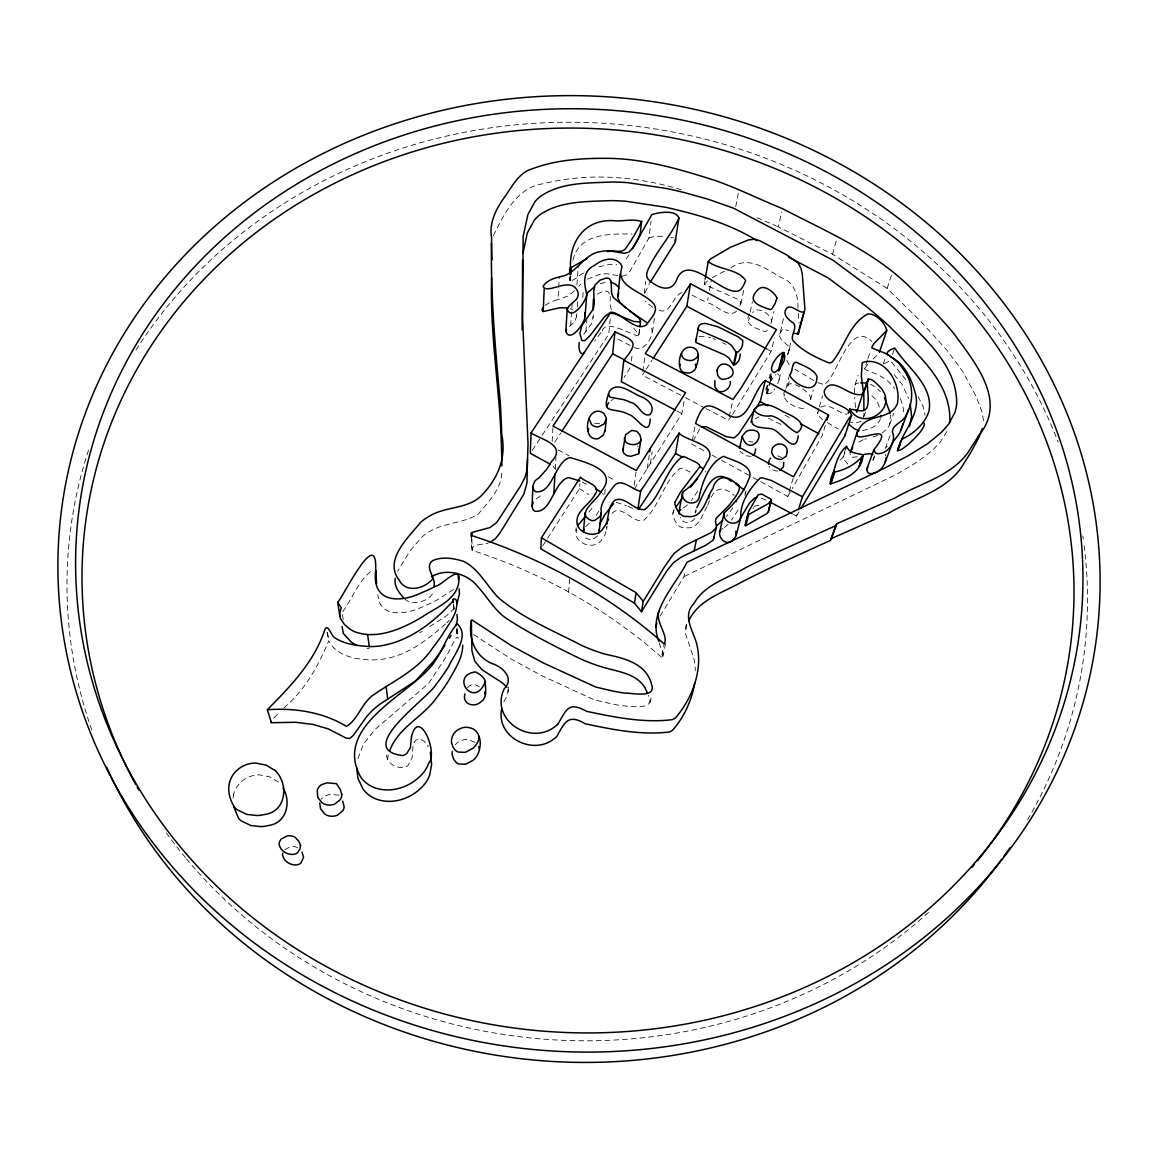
<?xml version="1.0" encoding="UTF-8"?>
<svg xmlns="http://www.w3.org/2000/svg" width="1158" height="1158" viewBox="0 0 1158 1158"><rect width="100%" height="100%" fill="white"/><g stroke="black" fill="none" stroke-linecap="round" stroke-linejoin="round"><path stroke-width="0.75" stroke-dasharray="5 3.75" d="M503.875 701.748L507.595 694.771L508.044 689.589M854.3 393.054L854.72 385.817L858.136 375.322M569.316 326.513L574.686 321.765L576.626 316.148A8.873 7.744 4 0 0 576.308 314.411M508.246 692.064L508.376 685.623M576.105 527.657L576.337 535.922A13.042 11.898 5.7 0 0 579.029 540.337C585.181 546.576 597.427 547.647 602.16 539.02A32.091 29.239 4.9 0 0 605.2 534.2L607.154 526.572M545.143 305.321L550.861 301.876L558.026 299.589L559.285 276.965M552.149 441.459L552.931 427.794M555.275 469.352L555.999 457.613M745.245 493.684L745.231 492.078M583.675 273.129C579.883 273.896 568.795 286.46 569.808 277.023M569.953 280.67L570.272 275.691M570.46 280.786L570.778 275.807M570.662 325.514L572.168 303.251M583.777 334.199L591.362 324.023L593.128 316.756M501.805 473.202C500.951 489.487 488.198 502.123 478.341 513.949C463.75 523.474 444.614 522.388 429.647 531.536A45.524 41.804 -2.6 0 0 421.729 537.182L409.744 551.28L397.585 571.227M863.911 413.507L863.55 417.285M576.945 284.955L578.305 265.689M576.612 317.06L576.858 313.615M577.35 306.74L577.726 301.572M582.749 297.447L583.4 288.762M585.919 331.608L586.831 320.346M568.535 592.52L569.736 578.378M593.041 318.103L593.316 314.86M547.589 538.282L579.478 488.662L579.912 483.726M606.778 529.756L606.618 526.658M610.252 318.957L608.703 334.271L542.205 435.263M686.723 624.77L685.377 633.339L693.7 657.932A77.108 72.274 9.4 0 1 695.379 670.54M867.458 360.022L864.708 368.664A1.578 1.375 15.7 0 0 865.084 369.576L873.45 372.948A39.14 34.248 16.2 0 1 882.396 377.175L888.229 381.46L894.7 388.393M604.693 494.061L605.287 488.69M602.261 330.841C607.299 313.847 656.21 352.843 631.443 325.673M634.352 347.458C644.398 353.552 656.962 332.838 650.174 325.557M818.836 408.542L817.403 414.781L822.397 419.587M785.66 389.797C776.859 400.306 800.699 411.683 806.779 407.515M631.356 361.064L632.384 352.741M767.421 385.122C762.196 394.733 770.548 396.658 774.716 388.799M622.078 276.226L626.695 274.88L630.01 271.16L648.943 238.012L651.028 221.294M874.058 456.932L872.814 460.638M638.811 334.763L639.621 328.351M638.97 334.445L639.781 328.032M644.239 293.466L645.773 281.278M412.986 746.259L412.161 757.723L408.079 765.409A8.685 8.251 -11.7 0 1 404.026 767.45C395.414 768.608 384.847 762.34 386.714 752.324M642.849 371.559L645.02 355.434M233.019 798.007L233.699 794.113M652.49 331.97L654.603 316.655M634.208 485.376L636.06 472.174M783.401 318.638L779.551 336.385L781.52 339.772L788.685 346.256L789.061 350.006L787.932 354.145M647.264 468.512L649.291 455.094M650.376 463.591L652.171 451.808M473.636 634.541L510.866 658.873L542.002 675.794L594.112 699.794L609.253 703.34A118.825 109.677 9.3 0 0 623.12 705.787C630.821 706.308 656.644 710.607 648.321 695.336M739.861 305.944L740.961 302.252L739.296 299.98L704.238 284.347L704.846 280.844M634.425 488.864L681.917 413.58L684.364 399.626M736.633 311.039C728.02 319.217 715.847 304.12 707.249 302.774L708.175 297.577M709.42 290.658L711.287 280.265M706.973 506.625C702.197 515.238 698.042 530.234 685.087 527.556C678.298 528.641 675.056 521.491 673.044 516.323A7.947 7.209 10.6 0 1 672.914 513.385L673.811 508.55M735.721 206.674L738.254 193.241M692.31 440.576L695.205 425.218M575.83 530.842L576.177 529.076M770.823 323.589C774.934 316.076 756.724 304.236 752.714 312.964M777.611 383.819C778.61 381.156 781.491 375.221 777.539 373.962M650.072 702.805L651.65 694.872M659.409 642.878C659.336 646.786 665.734 654.863 661.464 657.208L664.127 643.92M662.81 656.875L665.676 643.211M749.819 313.746C742.452 325.137 757.187 328.597 764.714 331.55A2.678 2.33 11.6 0 0 766.567 331.014L768.623 328.192M660.234 615.998L683.973 576.597L685.304 570.243M740.816 303.932L744.232 287.488M750.196 312.038L752.425 301.775M729.193 416.851L732.609 401.233M685.319 629.084L686.462 623.974M983.591 420.658L981.723 411.003L975.789 395.79L962.718 371.501L947.374 350.729L920.957 321.577L887.173 288.414L832.588 254.311L778.306 226.881L781.664 211.943M771.46 321.736L773.877 311.488M388.118 754.755L387.669 759.17M732.565 414.405L771.185 351.337L774.441 337.919M769.028 378.594L770.649 372.051M766.393 393.112L768.405 384.963M770.027 378.434L771.633 371.921M357.865 758.62L363.612 743.986L374.845 729.598L428.677 683.379L446.366 656.427L455.412 638.666L457.338 637.32L458.771 638.246M766.842 393.662L769.679 382.256M770.084 380.635L772.096 372.485M767.45 393.981L770.302 382.574M770.707 380.939L772.733 372.789M672.914 513.385L674.217 509.94M744.869 495.523L746.099 490.601M779.131 379.563L781.23 371.342M787.599 354.855L790.61 343.159M788.656 351.916L790.813 343.535M766.205 390.029L768.188 384.905M786.079 388.176L789.09 376.784M789.206 381.344L787.469 387.887C785.862 375.612 815.724 394.082 810.093 400.798M832.588 254.311L836.612 239.619M810.47 399.756L813.292 390.029M753.105 477.53L787.773 496.449L788.743 493.178M789.22 491.542L793.071 478.442M783.937 396.311L784.733 394.487M819.314 406.936L822.687 395.689M817.403 413.363L818.011 411.756M793.505 514.499L796.487 516.077L797.978 511.243M825.379 425.319L822.194 435.596L792.188 488.647M882.005 433.193L887.231 428.721A19.498 17.081 16.8 0 0 889.706 424.335L890.459 414.796M887.173 288.414L891.848 274.041M868.008 358.372L870.729 350.092M880.442 418.791C877.938 426.752 868.457 429.676 861.016 430.776M779.652 333.895L782.866 329.089L788.482 330.566M839.97 460.175L842.59 458.003L845.962 447.943M847.757 464.069L842.923 458.09L846.86 446.366M863.839 416.735L866.43 409.194M883.236 363.945L885.928 356.128M892.557 354.334L894.743 348.051M873.508 459.263L874.739 455.905M748.329 320.592L749.631 317.842M889.706 424.335L893.817 413.189M890.068 435.64L885.016 449.174L885.523 448.233M493.366 235.653C504.135 214.158 516.714 187.364 543.478 183.688C589.379 172.195 638.246 176.378 683.162 190.317M864.751 368.302L868.08 363.887M572.993 260.159C578.899 232.975 610.44 233.844 632.094 234.003M645.049 292.742L649.435 283.696M946.926 431.456L939.905 442.674L931.756 450.998L916.731 462.331L896.639 474.288L683.973 576.597M854.937 385.136L855.212 384.572A3.271 2.852 15.7 0 1 856.515 383.472L858.657 382.951M661.464 657.208C606.835 608.659 541.408 572.834 472.131 550.325C470.77 543.102 484.203 545.273 488.444 542.841M707.668 505.279C713.241 489.747 720.262 483.291 734.244 495.407M693.135 441.155L700.011 428.417M413.971 742.9C417.112 735.504 426.593 741.077 428.199 746.722M694.872 518.509C691.717 523.286 681.816 524.429 680.354 517.293M630.111 367.795L624.162 377.305M787.773 496.449L791.305 490.21M796.487 516.077L799.237 511.445M598.874 511.141L594.228 518.133M342.754 611.627C352.669 598.208 358.647 579.897 372.717 569.997M697.738 491.122L691.413 500.459M738.08 510.171L731.407 520.203M629.04 254.832L624.046 262.012M542.755 545.794L546.619 539.787M645.267 370.647L642.372 375.149L683.799 396.89M646.236 369.156L652.041 360.167M704.238 284.347L707.495 280.916M732.797 507.682L729.844 512.039A96.346 86.517 8.4 0 1 726.283 516.526M752.99 508.796L753.728 507.667M554.798 442.081L560.689 433.092M769.925 381.879L775.918 374.57M532.275 450.332L541.206 436.769M731.523 415.881L728.425 420.311L706.119 408.6M600.872 332.636L594.778 340.872M597.731 535.836L592.78 539.396A7.455 6.803 5.9 0 1 589.509 539.541L585.702 538.036L583.661 535.314M454.645 608.109L446.626 615.665L427.548 627.998M592.028 508.203L587.222 514.239M612.046 513.428C620.399 503.889 631.457 521.23 641.373 520.839A5.341 4.849 8.5 0 0 643.385 520.478C659.756 506.914 663.114 481.641 679.963 468.498A4.589 4.125 10 0 1 681.975 468.252L692.325 472.971M585.731 526.615L589.538 522.924M467.456 687.78C470.09 683.929 476.068 683.741 479.311 686.926M273.722 718.134L279.585 712.011M728.136 524.212L724.011 527.932M820.863 407.225C829.085 402.144 838.378 413.435 846.831 414.26M754.423 506.77L756.42 505.293L759.662 505.771M446.756 622.772L449.261 620.326M578.739 286.229L580.838 284.173M574.571 290.803L568.158 295.985L558.026 299.589M873.161 358.98L877.098 355.245M540.193 495.885L537.717 497.911A11.319 10.277 3.1 0 0 533.78 501.197M284.796 849.683L290.513 846.701A11.421 10.813 -26.7 0 1 298.272 848.032M283.826 707.914C304.815 690.53 318.479 665.546 328.727 640.866C336.631 656.007 355.144 659.409 371.168 659.901A65.499 60.259 -8 0 0 381.257 659.351C406.545 656.354 427.36 640.027 445.787 623.655M687.49 504.917L682.134 508.753M886.304 447.335L887.361 446.496M825.625 383.472C837.668 374.599 849.726 319.42 871.988 341.581M597.528 294.19C600.669 292.106 607.082 288.791 609.383 293.567M884.234 363.655L890.357 360.601L906.656 380.794M419.761 632.731L422.105 631.342M712.402 277.674L724.922 270.842M861.176 421.382L856.384 422.873L850.464 422.409M755.132 418.82L758.895 416.837M587.511 279.121L599.627 274.374A30.774 26.764 5.5 0 1 607.342 273.766L619.096 275.792M611.062 400.48L613.175 399.496M453.574 589.538L436.87 600.09A115.091 104.119 -5.8 0 1 423.35 606.416C408.209 614.16 379.1 619.298 377.942 594.647M863.26 439.707L858.758 442.124A30.745 27.141 18.1 0 0 856.051 444.209M731.06 267.918C748.01 254.977 766.031 268.714 780.941 277.5C794.374 281.727 798.311 295.869 797.978 308.506M648.943 238.012L654.661 236.261L662.535 236.333M877.692 435.379L870.555 437.767M600.235 283.667L607.443 281.944M721.883 528.772L722.968 528.381M857.238 456.701L851.463 457.424L850.073 453.965M699.056 336.688L704.657 336.327M598.773 266.803L608.543 264.661L616.765 264.589M864.823 439.157L866.387 438.752M682.091 292.496C672.291 295.579 670.598 316.641 657.483 309.562M751.122 456.368L745.376 455.731L740.049 451.273M369.243 648.523L367.014 648.552M748.922 441.401L752.859 442.11M616.346 502.369L626.362 505.583M777.655 455.847L781.78 457.569M670.887 237.318L673.522 237.94M338.99 795.17L329.61 794.359L324.037 796.284A10.089 9.553 -20.2 0 0 321.186 799.223M708.479 337.123L710.636 337.774M761.255 498.085L765.887 500.01M712.981 338.585L715.485 339.555M570.098 308.549L572.949 310.04M768.608 418.299L784.009 425.999M756.854 217.617L778.306 226.881M817.881 382.56L822.281 384.123A4.502 3.937 14.4 0 0 824.583 383.964M870.526 384.166L875.752 387.148L880.427 391.679M627.983 506.307L636.075 509.983M692.064 295.189L707.249 302.774M582.46 482.235L586.44 484.174M722.65 342.797L725.892 344.389M630.241 345.489L616.056 338.107M685.406 397.73L704.527 407.775M677.14 411.061L681.917 413.58M766.422 348.79L771.185 351.337M558.142 449.941L569.128 455.832M608.384 476.864L614.666 480.223M813.929 380.548L794.967 369.199M691.659 443.992L705.844 451.736M712.141 455.166L720.015 459.48M721.593 460.334L751.528 476.676M785.008 415.201L789.655 417.749M827.405 422.612L838.088 428.996M652.562 307.131L645.02 301.369M579.478 488.662L588.626 494.553M475.026 742.379L469.091 739.817A13.621 12.97 -5.3 0 0 462.36 740.136L458.423 741.96A14.663 13.968 -5.2 0 0 455.239 744.811M871.916 395.631L876.91 400.842L880.514 409.758M278.383 782.113L269.669 776.873L259.45 774.861A25.389 23.782 -23.8 0 0 233.67 794.113M404.692 598.874C412.407 607.082 431.152 600.452 433.758 591.202M894.193 374.642L902.285 384.601L908.596 398.439M553.046 466.109L555.073 468.874M789.22 364.77L786.687 360.254M602.551 493.308L603.405 494.321M918.106 396.601L923.056 406.444L925.025 415.143M637.667 445.902L638.261 446.945M611.366 309.591L610.223 305.466L610.223 296.274M705.164 470.93L705.671 472.059M569.591 280.352L569.244 277.992M885.436 454.197L885.899 456.02M327.439 632.34L329.031 640.837M327.121 632.384L328.727 640.866M855.603 407.457L854.416 397.339M342.406 614.58L343.26 619.776M798.34 313.471L799.006 323.227M453.922 605.793L454.066 609.282M453.589 604.201L453.806 609.426M453.429 604.447L453.603 609.991M457.005 628.823L457.338 637.32M456.527 628.881L456.86 637.378M457.468 628.968L457.786 637.465M471.32 536.501L471.552 547.966M471.899 538.89L472.131 550.325M471.451 536.255L471.682 547.72M900.403 398.598A51.241 44.916 16.1 0 1 903.703 412.06M1084.12 545.577A510.606 469.714 5.4 0 1 1025.756 822.933M91.757 729.989A510.606 469.714 5.4 0 1 89.528 723.446M88.978 721.796A510.606 469.714 5.4 0 1 89.615 446.887M135.935 350.02A510.606 469.714 5.4 0 1 617.663 124.355A510.606 469.714 5.4 0 1 1053.476 430.429M1054.171 432.093A510.606 469.714 5.4 0 1 1058.166 442.182M1082.802 535.951A510.606 469.714 5.4 0 1 1083.266 539.15M928.513 912.403A496.348 455.991 5.4 0 1 916.571 922.839M915.225 923.983A496.348 455.991 5.4 0 1 186.539 858.932M185.41 857.571A496.348 455.991 5.4 0 1 163.987 829.678M594.749 423.539A7.599 6.803 5.6 0 1 598.845 423.553L599.873 423.886A8.222 7.339 5.6 0 1 600.901 424.349M777.611 470.944A7.18 6.398 14.2 0 1 775.339 470.828L773.008 470.003A9.582 8.54 14.2 0 1 770.49 468.136L769.491 466.877A7.513 6.702 14.1 0 1 769.115 466.225"/><path stroke-width="1.5" d="M798.282 435.842C795.213 457.96 780.753 429.531 770.924 428.706C765.149 427.635 751.542 428.402 751.904 421.034M522.605 260.072L522.113 329.784M924.171 423.191C927.211 430.24 888.172 464.097 900.519 444.151M897.436 450.65C902.357 430.762 922.115 413.811 914.878 391.78C911.1 377.783 903.906 362.99 890.068 356.606M742.264 436.465C749.791 460.739 772.125 427.027 748.661 430.4A16.545 14.721 12.9 0 0 745.68 432.035L742.481 435.683L739.484 448.305M479.209 736.589L479.166 737.588A19.802 18.789 -5.4 0 1 473.144 748.14L465.255 752.338L458.307 752.063A9.293 8.844 -5.4 0 1 455.774 750.645L453.14 747.431L451.606 742.799A13.882 13.201 -5 0 1 452.431 736.3L453.4 734.389A14.895 14.157 -4.9 0 1 457.902 729.757L461.912 727.904A13.838 13.158 -4.9 0 1 468.744 727.571C479.079 728.99 481.916 740.787 479.354 749.689A19.498 18.542 -5.7 0 1 473.434 760.097L465.661 764.237L458.829 763.976A9.148 8.714 -5.8 0 1 456.324 762.586L453.733 759.402L452.228 754.842A13.664 13.013 -5.3 0 1 452.228 751.528M650.072 282.494L675.085 242.615L678.906 218.008C675.968 209.627 659.394 212.203 651.853 214.606L633.875 246.263L629.228 251.952L624.524 253.312L609.513 250.823A31.353 27.126 5.5 0 0 601.653 251.416C585.514 253.009 578.682 269.959 564.814 275.546C557.143 277.573 547.618 279.006 543.116 286.388C547.184 295.218 569.693 276.111 577.162 290.368A9.047 7.86 4 0 1 578.233 293.77C578.667 301.312 569.143 302.947 567.217 309.244L565.813 331.42C570.054 343.448 584.573 323.4 585.036 316.727L586.802 294.349C584.11 283.58 581.866 271.363 594.575 265.356C601.653 259.406 614.348 255.556 620.92 264.299A6.702 5.776 5.7 0 1 621.86 267.744C614.753 287.459 645.484 291.961 654.299 304.67C658.584 311.893 650 318.884 646.627 324.689C635.597 332.809 621.354 312.428 610.932 312.153L531.044 432.947L530.292 453.343L550.311 464.228M579.796 480.946L568.911 477.661A6.789 6.137 4.5 0 0 566.566 478.211C553.177 484.478 551.049 513.153 535.025 511.257A5.645 5.139 2.8 0 1 532.839 509.173L532.058 506.336L532.912 485.694L534.62 481.525A11.537 10.436 3.1 0 1 538.629 478.196L546.156 469.974A102.222 91.135 -0.8 0 0 551.324 461.796C567.55 445.034 541.322 439.678 531.044 432.947M608.457 393.952L609.875 397.136L624.119 399.756A47.536 42.556 6.2 0 1 630.328 402.318C638.623 403.331 641.561 417.256 649.884 414.68C656.325 406.965 647.742 398.815 640.403 396.441C631.689 393.025 617.402 380.446 609.398 391.317C602.015 412.523 607.993 408.209 622.642 411.93A47.015 42.18 6.2 0 1 628.794 414.477C636.422 415.997 649.045 439.475 650.26 419.124M567.825 307.869L559.647 307.796L543.203 311.531L544.188 289.066M532.058 506.336L533.143 502.181M605.069 431.066L606.387 418.154L603.984 413.609A8.309 7.411 5.6 0 0 601.089 411.799L600.047 411.466A7.672 6.847 5.6 0 0 596.906 411.264C587.019 412.87 584.993 430.023 590.363 436.45A8.222 7.353 5.6 0 0 593.243 438.26L594.286 438.593A7.614 6.803 5.6 0 0 598.382 438.607L603.376 435.191L605.113 430.183M695.857 367.129C699.881 358.589 700.127 345.388 687.693 347.458C679.485 349.687 677.43 364.408 681.092 370.386A7.672 6.745 9 0 0 684.031 372.398L687.476 373.064A9.322 8.193 9 0 0 691.948 372.08L694.525 370.082A7.672 6.745 9.1 0 0 695.857 367.129L695.379 364.09M674.984 502.109L680.672 491.918L699.866 466.746L699.345 464.85L696.754 462.65L684.132 456.57A4.646 4.169 10 0 0 682.091 456.831C665.068 470.061 661.667 495.595 645.122 509.259A5.399 4.893 8.5 0 1 643.095 509.621C633.151 509.491 624.423 495.595 614.84 500.328C608.066 506.466 608.963 515.411 606.503 523.098A32.453 29.5 5 0 1 603.434 527.961C598.643 536.675 586.266 535.575 580.028 529.293A13.187 12 5.7 0 1 577.321 524.835C574.107 511.619 589.943 504.685 595.009 494.336C602.421 485.419 583.936 481.771 580.491 477.139L541.394 537.819L540.815 548.805L634.454 603.159L641.503 611.714L666.574 571.212L673.522 562.614L681.541 556.94L705.41 545.447L713.111 540.193L716.498 526.89L715.427 521.143L716.02 518.466L727.079 507.407A97.431 87.284 8.3 0 0 732.551 500.763C736.314 495.682 744.695 485.607 734.389 482.408C726.327 474.056 715.326 477.096 712.937 488.502C706.018 497.708 703.413 519.233 687.302 516.41C680.441 517.496 677.155 510.287 675.114 505.062A8.034 7.266 10.5 0 1 674.984 502.109M567.217 309.244C571.545 321.446 586.324 301.152 586.802 294.349M589.147 419.022L591.477 424.465A8.309 7.411 5.6 0 0 594.387 426.303L595.444 426.636A7.672 6.847 5.6 0 0 598.585 426.824L603.955 424.031L606.343 419.051M799.208 329.856L798.238 333.938L793.997 333.316M267.353 709.724C290.238 686.549 314.31 661.913 324.776 629.822C327.54 622.266 331.535 636.582 334.763 637.74C344.708 644.485 357.561 645.657 369.272 646.569A66.513 61.027 -7.7 0 0 379.52 646.019C408.803 641.836 433.845 622.353 453.053 600.988C452.3 597.571 456.788 598.845 456.701 601.538C458.032 614.131 448.175 624.452 442.356 634.642A280.453 249.824 -13.2 0 1 432.643 647.944C418.501 669.556 394.531 680.296 374.048 694.51C361.889 702.327 358.387 719.075 346.503 726.442C322.995 711.938 294.32 707.799 267.353 709.724L271.392 722.722L295.869 722.288L312.95 724.416L328.51 728.975L346.025 738.051L349.629 738.543L353.364 735.373L366.782 716.44L372.673 710.013L379.39 704.556L415.375 681.049L433.555 661.247A276.183 246.77 -13.4 0 0 443.109 648.104L445.034 645.194M553.799 493.728L555.015 473.955M570.025 273.708L570.445 267.064C569.62 239.286 586.903 217.733 616.346 220.874C624.35 221.077 634.439 218.746 641.59 221.598C637.204 230.616 632.094 239.344 626.348 247.566C622.193 254.471 613.624 249.274 607.458 251.619M570.387 274.041L570.445 267.064M485.303 681.874C474.056 709.622 449.449 675.809 475.258 671.901C479.224 673.536 483.262 676.533 485.115 680.499C485.057 687.447 488.083 697.102 480.99 701.762C474.563 708.262 461.608 704.093 464.98 693.946M570.88 274.142L571.314 267.498L587.12 258.509M585.036 316.727L585.022 312.703M471.32 536.501L471.986 532.463L489.935 527.556L496.782 522.417L520.579 486.027L525.095 477.038L527.179 469.54L528.019 443.876L522.634 319.478L523.126 236.666L527.889 214.577L534.895 201.782A40.197 34.378 3.9 0 1 540.757 196.165C561.514 182.095 588.235 183.094 612.249 182.038A199.856 175.741 6.1 0 1 627.969 182.674L667.254 188.624A396.166 361.267 5.5 0 1 685.116 192.807L708.088 199.219L733.564 208.194L832.993 260.203L870.57 288.154A511.156 475.735 3 0 1 894.627 308.593C920.48 334.995 956.957 362.932 956.682 403.65A49.157 42.745 17.6 0 1 954.829 412.581L948.793 424.002L941.382 432.426L927.399 443.804L908.335 455.687L883.815 468.527L686.955 562.281C675.505 585.572 646.83 612.394 658.916 641.402M637.957 508.955L640.577 491.238L679.095 433.106C685.637 441.27 720.247 444.397 706.93 462.143C701.183 473.622 693.931 484.855 682.988 491.774A3.792 3.416 10.6 0 0 682.54 493.38C681.194 504.193 698.231 506.77 699.273 496.507C702.269 482.119 709.608 462.303 723.605 456.31C733.028 460.783 756.42 465.487 748.285 480.281C743.508 493.351 733.55 504.237 724.112 512.951L719.61 532.072C718.684 537.978 725.169 544.882 731.074 541.698M724.112 512.951C722.303 523.445 738.124 527.643 740.888 516.902C739.89 502.644 750.109 488.184 759.865 478.312A6.282 5.631 14 0 1 762.051 477.747L771.257 480.411L802.451 496.739L798.47 509.636M491.6 277.746C490.124 324.616 496.753 371.342 500.097 418.052A1410.907 1085.379 -30.4 0 1 501.573 449.955L501.892 465.936M501.689 709C495.769 737.038 532.622 755.986 553.9 738.876A18.296 17.37 3.2 0 0 556.926 736.285C564.67 722.418 567.97 713.429 585.181 723.779C612.611 729.583 641.286 735.46 669.324 731.972A11.16 10.538 14.7 0 0 672.581 730.22C684.045 717.207 691.731 700.431 694.684 683.336M532.868 486.751L533.65 489.617A5.761 5.211 2.8 0 0 535.893 491.745C552.192 493.699 554.393 464.546 568.042 458.192A6.919 6.239 4.5 0 1 570.416 457.642C585.253 462.317 619.588 470.278 600.988 491.658C597.571 500.097 574.672 513.66 591.449 520.492A7.599 6.905 5.8 0 0 594.778 520.362L599.83 516.729A10.552 9.597 5.7 0 0 600.915 509.317C601.914 500.314 608.876 493.12 613.928 486.027C621.253 476.922 632.818 490.341 640.577 491.238M319.753 802.986L320.491 808.646L324.602 813.857A12.506 11.855 -20.1 0 0 329.856 816.072A13.259 12.564 -20 0 0 337.456 815.174L342.942 810.614A8.975 8.511 -20 0 0 344.129 806.779L342.725 801.119M585.195 512.618L583.371 531.797L584.168 529.22M880.789 417.112L880.963 415.346M886.015 457.902C885.479 465.675 878.748 473.926 870.512 473.593A6.47 5.718 17.9 0 1 868.08 472.826L866.589 469.757L873.856 449.738C903.095 413.435 839.174 455.326 861.841 424.957A31.338 27.546 17.9 0 1 865.837 421.686C874.912 415.968 887.694 417.141 894.83 408.094A19.874 17.327 16.6 0 0 897.334 403.65C901.691 384.485 885.638 356.519 863.448 362.179A3.329 2.895 15.6 0 0 862.145 363.294L861.335 376.234L863.405 391.853L856.746 412.031M625.494 307.782L619.819 302.354L617.779 297.693L620.138 273.925M433.642 587.236C437.42 578.117 423.35 567.825 432.643 560.631C442.298 556.26 453.849 558.301 463.62 561.355C479.238 569.085 486.809 586.107 498.751 597.991C523.43 618.69 554.117 631.052 582.474 645.831A178.187 161.165 9.1 0 0 604.577 654.038C623.366 658.091 646.309 662.897 651.664 684.682C656.412 698.564 632.34 692.933 625.219 693.135A120.678 111.052 9.2 0 1 611.135 690.646L595.748 687.041L542.798 662.723L511.185 645.571L471.842 619.892L471.349 620.645C468.006 638.058 475.084 656.557 492.092 663.548C502.876 666.979 514.818 678.414 504.077 688.996C489.762 719.567 530.06 746.114 554.914 726.645A18.6 17.602 3.3 0 0 557.982 724.025M561.659 431.601L612.654 353.726L614.97 331.897C634.989 340.727 638.97 342.117 623.815 360.254L621.325 381.677L675.548 410.221M599.12 531.869L601.248 512.704M342.03 626.492L343.434 633.571L351.207 642.024A34.06 31.44 -8.5 0 0 357.011 645.353M395.24 578.334C393.763 585.76 398.685 592.317 403.36 597.499M491.47 243.194L491.991 259.928M641.633 221.207L639.998 235.219L632.63 248.825M732.03 541.133L736.068 535.966L735.779 531.204M873.856 449.738L875.39 452.85A6.601 5.804 17.7 0 0 877.865 453.632C887.042 453.936 895.004 443.731 893.325 434.858C888.808 424.841 904.398 422.815 906.468 414.101A52.211 45.567 15.9 0 0 907.206 375.38M622.932 449.869L625.581 434.684L631.834 430.356L636.914 431.384L639.911 435.075L640.953 438.853L638.753 453.806L630.748 456.324L626.898 455.586L624.205 453.661A6.166 5.529 7.3 0 1 622.975 450.896L623.482 447.683M639.824 326.744L640.635 321.229L639.013 318.305L613.32 297.519L611.627 293.51L611.163 281.655L609.34 278.6L606.503 277.963L599.931 280.193L594.937 285.1L593.692 291.136L594.242 303.772L593.403 308.81L581.736 325.803L579.912 333.576L581.866 340.553L584.92 340.64L590.247 335.4L604.751 316.467L609.34 313.167L614.84 313.702L633.513 321.446L640.432 321.938M569.635 273.91L570.416 268.801M697.999 328.047L697.941 328.51A2.258 1.969 9.2 0 0 698.39 329.827L727.21 342.29L731.494 345.345L736.155 352.162L738.196 351.931L740.932 348.848A21.712 18.948 10.1 0 0 742.452 345.518L742.785 340.466L738.225 336.891L717.946 326.788L705.338 323.372L701.328 323.893L698.839 325.89L695.697 341.277A2.229 1.954 9.2 0 0 696.146 342.58L724.647 354.941L728.889 357.952L733.477 364.712L735.504 364.481L738.211 361.426A21.466 18.789 10.2 0 0 739.716 358.14L740.28 353.943M675.49 241.371L675.346 239.17M617.75 296.549L618.734 293.017M713.835 538.702L713.907 537.124M579.203 342.478C578.711 345.533 578.566 355.665 583.893 353.335M649.797 451.736L650.304 448.378M433.092 578.378C425.681 588.264 406.096 594.083 399.105 579.955C383.37 559.893 408.716 537.298 420.658 522.301A46.233 42.325 -2.4 0 1 428.706 516.598C444.686 506.205 467.108 509.462 481.062 495.957C497.897 478.876 506.582 458.163 501.732 434.062A1436.065 1099.492 -30.2 0 0 500.227 401.783C495.248 347.255 490.225 292.612 491.643 237.911C488.951 224.131 495.161 210.742 502.76 199.639C511.358 188.349 517.814 172.672 532.767 168.619C555.551 160.137 580.187 158.27 604.302 158.328C642.502 158.024 679.413 169.169 715.47 180.576C738.268 188.696 760.024 199.466 782.403 208.628C828.086 232.512 877.967 253.124 913.937 291.208C927.934 304.815 941.599 318.797 954.047 333.851C974.718 362.367 1007.851 401.088 978.698 435.495A274.837 238.316 10.3 0 1 971.649 446.626C955.987 475.214 921.218 482.495 895.192 497.882L836.655 523.807L830.344 540.439L773.298 566.465A2750.597 1972.624 70.8 0 0 741.902 581.881C722.968 592.737 698.173 599.67 688.489 621.368M634.454 603.159L636.118 592.708L541.394 537.819M653.011 358.662L686.839 306.204L690.515 283.739L776.482 329.538L741.41 387.51L732.985 399.496L645.252 353.639L690.515 283.739M641.011 440.127C639.173 445.685 629.445 445.859 625.711 441.835A6.239 5.587 7.2 0 1 624.452 439.056L624.408 438.014M641.503 611.714L643.255 601.349L664.403 566.957L673.898 553.553L683.727 546.055L711.548 532.448L716.382 527.657M705.164 279.092L708.218 261.592L710.361 259.03L730.524 247.276L748.618 239.865L754.712 239.272L759.605 240.647L786.325 254.688L798.065 262.852L800.858 268.034L802.291 273.997L804.926 309.287L798.238 333.938M638.695 509.216L675.534 453.444L679.095 433.106M522.967 253.153L527.368 232.874L534.272 220.194A39.618 34.031 3.9 0 1 540.062 214.65C560.501 200.725 586.86 201.695 610.541 200.638A196.947 173.787 6.1 0 1 626.044 201.26L664.779 207.123A390.159 356.852 5.5 0 1 682.38 211.263C708.421 217.762 733.998 226.534 757.014 240.589M679.558 366.232L680.137 364.205M682.583 492.816L678.906 512.256A3.72 3.373 10.7 0 0 678.849 512.82L679.022 514.065M655.92 626.912L656.861 623.134M658.844 611.366C655.283 621.962 669.078 635.974 664.127 643.92C608.616 594.705 542.176 558.417 471.842 535.618L471.263 533.23M849.683 408.948C862.971 432.513 899.954 408.267 880.08 387.076C859.004 364.973 871.583 395.298 867.168 407.008C863.347 416.837 848.857 403.404 848.192 413.464M607.154 406.183L607.328 405.329M868.124 379.259L863.825 392.417L863.911 410.106M733.477 364.712L736.155 352.162M694.105 550.861L696.421 539.932M734.129 364.9L736.806 352.336M708.725 498.533L709.42 495.291M754.09 409.686C756.637 414.868 765.076 416.952 770.721 415.794C781.534 417.589 787.802 428.677 797.08 432.73C810.325 423.104 790.711 415.157 783.126 411.727C774.557 406.646 762.181 399.64 754.09 409.686L751.093 422.221M229.53 782.576C227.344 790.885 229.863 799.845 234.35 806.938A16.588 15.503 -24.1 0 0 236.869 809.572L246.842 814.407L257.192 815.536A36.115 33.77 -22.7 0 0 265.037 814.378C283.276 812.048 288.125 790.61 279.787 776.511A23.232 21.741 -22.9 0 0 274.938 770.417M588.061 431.051L588.698 428.836M755.392 408.673L760.213 401.609L765.351 380.533L828.563 415.042L826.971 420.18M695.365 512.502L695.9 510.316M736.343 534.953L741.163 515.889M801.061 508.348L844.804 435.944L844.689 434.655M844.804 435.944L851.608 415.418C847.974 403.549 823.338 404.113 824.264 390.839C831.936 374.584 848.828 397.368 861.277 394.429A3.127 2.736 15.9 0 0 863.188 392.779M778.364 370.647L782.967 352.481C788.526 357.88 780.13 369.402 774.398 372.644C766.364 370.068 777.177 354.869 782.967 352.481M779.001 370.705L783.619 352.539M779.927 369.33L784.14 352.814M745.101 525.298L748.604 511.662L758.085 494.756L761.776 494.104L771.141 499.286L768.391 511.604L767.103 513.443L745.824 525.674L745.709 522.837M745.347 525.616L747.996 514.138M745.824 525.674L748.734 514.528L768 503.817L771.532 500.328M719.61 532.072L721 529.365M797.688 334.257L804.014 311.907M879.559 350.498L879.429 352.206L886.753 330.479C885.262 323.082 875.998 313.413 867.834 313.948C849.089 323.719 844.819 347.212 831.994 362.15A4.589 3.995 14.3 0 1 828.578 362.816C815.869 357.301 801.669 350.975 792.665 340.163C790.639 334.503 797.486 328.438 793.534 323.125C788.395 319.811 781.057 313.572 787.411 307.463C793.042 305.249 797.848 312.399 803.464 312.226M606.937 524.067L607.357 522.533M565.813 331.42L566.551 329.48M771.46 499.807L768.391 511.604M714.877 380.577L714.848 386.772L717.511 390.564A5.819 5.139 10.6 0 0 720.522 391.694C725.733 392.186 731.291 386.613 730.264 381.474M695.755 340.814L696.58 338.672M850.247 452.778L857.542 431.239M909.623 426.173L911.592 416.446L910.246 403.968M456.107 625.306L457.41 619.53L456.932 614.42M982.23 428.634L979.017 437.116L971.519 451.229A270.871 235.74 10.3 0 1 964.556 462.245C949.111 490.471 914.834 497.708 889.156 512.922L831.458 538.542L830.344 540.439M678.906 218.008C671.162 235.639 657.411 249.911 649.175 267.266C647.09 271.131 644.774 277.023 649.218 280.193C658.005 288.255 672.378 293.857 677.285 278.166C688.749 254.369 718.829 291.049 735.229 291.251C741.149 292.25 743.856 284.969 745.665 280.569C738.413 268.946 718.452 269.756 708.218 261.592M848.785 412.335L849.986 408.846M456.961 603.55L459.465 594.011L459.161 588.901M862.898 456.382C861.263 472.58 843.849 480.063 830.46 483.798C834.296 471.494 835.873 455.282 846.527 446.264C849.176 453.762 857.788 453.082 863.506 455.022C856.645 463.822 844.616 470.466 834.035 472.03M830.46 483.798L834.281 472.29M830.836 483.928L834.657 472.421M868.341 378.97L863.998 391.563M593.446 299.053L592.867 310.272M831.458 538.542L836.655 523.807M861.827 457.584L859.352 466.37M859.193 466.124L862.724 456.122M885.349 461.724L892.963 441.589M900.794 430.327L908.654 409.729M769.144 460.291L768.478 464.213M897.638 450.853L901.981 438.868M866.589 469.757L867.849 467.224M736.141 501.79L736.575 500.734M696.812 507.682C703.876 495.117 711.938 464.416 731.205 481.467M271.117 721.376L271.044 722.534M607.921 520.897L608.63 519.233M599.641 524.256L604.635 514.992L613.537 503.643M850.623 451.548L852.737 447.784M886.753 330.479L873.841 343.752L871.786 347.154A1.607 1.39 15.5 0 0 872.162 348.08L880.688 351.496A39.893 34.74 16.1 0 1 889.822 355.796L899.274 363.511L907.336 375.337M834.513 469.728L831.053 477.921L830.199 483.537M739.687 447.538L740.584 446.004M542.566 308.042L542.089 310.387L543.203 311.531M389.638 750.934C398.251 727.094 422.959 717.367 436.725 697.536A201.506 183.471 -12.8 0 0 449.232 679.674C455.108 669.006 462.751 657.816 462.722 645.165M607.646 404.446L608.659 402.723M740.57 518.017L749.414 503.223L754.712 497.94A6.166 5.544 14.1 0 1 756.869 497.39M697.377 478.804L690.689 487.142M828.563 415.042L793.548 476.806L695.538 423.51C703.803 399.264 709.376 403.867 728.425 414.998C748.676 426.795 753.279 388.596 765.351 380.533M802.451 496.739L849.031 418.255L851.608 415.418M449.478 638.174L451.084 635.481M337.615 602.305C343.304 597.195 379.954 519.797 375.322 575.193C374.309 604.259 403.158 602.073 422.294 592.404A116.857 105.392 -5.6 0 0 436.03 586.006C440.286 586.513 460.768 563.7 458.973 579.854C457.931 599.945 436.074 607.27 422.207 616.953C402.072 628.924 377.19 639.925 354.898 631.819A34.595 31.845 -8.3 0 1 349.007 628.461L344.331 624.35L340.409 618.401L339.54 614.073L341.248 607.661L337.615 602.305L339.989 616.215M614.97 331.897L553.032 426.086L636.292 470.524L685.579 392.649L623.815 360.254M754.451 410.091L738.659 433.946L734.114 437.956L726.225 436.653L706.004 426.651L701.401 426.911M577.654 525.558L585.123 516.729M675.982 506.987L681.961 498.606M679.297 511.228L680.672 509.781M557.982 724.025C566.769 709.362 568.1 701.227 586.686 711.345C614.551 717.236 643.674 723.2 672.161 719.668A11.334 10.668 14.5 0 0 675.476 717.902C688.764 702.457 697.825 682.294 698.621 661.725A78.324 73.215 9.3 0 0 696.884 644.659C693.671 631.197 681.599 616.099 694.033 603.419C704.643 584.095 728.136 578.276 745.766 567.652A2830.08 2016.382 70.7 0 1 777.64 552.048L835.526 525.732M431.485 576.901C445.106 567.811 466.674 573.152 476.893 585.644C486.722 596.066 493.742 609.18 505.424 617.779C529.452 633.542 555.218 646.627 581.055 659.119A175.524 159.239 9.2 0 0 602.811 667.211C619.197 672.06 640.967 673.869 647.25 693.063M892.456 442.602L898.637 434.641A51.241 44.916 16.1 0 0 902.922 423.582M587.077 293.162L594.561 286.75M722.592 520.579L717.12 525.385M753.076 455.47L754.871 453.14L755.667 448.884M779.71 470.438L783.416 466.906L783.763 462.346M489.95 542.349L495.306 538.788L499.807 533.216L523.879 494.162L526.977 482.944L527.455 459.654M864.172 454.385L869.528 453.661L872.886 454.558M860.669 382.762L866.749 383.066M902.183 439.07C913.85 433.555 924.866 423.828 928.977 411.177C933.782 385.368 906.569 367.158 894.743 348.051C892.398 349.05 883.887 351.844 888.432 355.477M859.106 430.718L854.546 428.909L848.163 423.799M610.744 282.161L615.115 283.913L618.531 287.054A6.572 5.703 5.7 0 1 619.11 288.154M788.612 257.177L828.129 277.92L865.142 305.567A503.238 469.598 3 0 1 888.837 325.774C914.313 351.873 950.211 379.563 949.864 419.761A48.433 42.267 17.7 0 1 949.488 422.757M612.654 353.726L624.842 360.124M770.099 502.123L792.014 513.703M675.534 453.444L683.104 457.468M595.53 488.777L601.378 492.28M686.839 306.204L766.422 348.79M760.213 401.609L767.957 405.865M800.496 423.698L819.097 433.903M735.75 483.914L744.276 489.906M699.866 466.486L703.181 468.758M629.88 311.024L646.844 322.648M274.938 770.417L266.079 765.105L255.701 763.05A25.794 24.115 -23.2 0 0 229.487 782.562M636.118 592.708L643.255 601.349M506.943 687.244L501.834 682.496L482.046 669.787L474.766 661.175L471.928 650.724L471.349 620.645M302.064 852.187L303.57 857.253L300.993 862.927A6.195 5.877 -26.6 0 1 299.082 864.302C292.424 866.806 283.348 861.841 282.566 854.604A6.195 5.862 -26.6 0 1 282.769 853.113M484.637 692.05L485.39 694.713M884.495 397.759L890.212 413.218M283.16 788.135C291.353 802.002 286.648 823.15 268.67 825.48A35.551 33.292 -23.2 0 1 260.955 826.624L250.779 825.509L240.951 820.747A16.313 15.286 -24.7 0 1 238.476 818.141L233.583 806.388M478.717 746.563L479.398 748.705M375.843 570.387L376.582 583.69M430.327 752.353L431.616 764.497L429.676 775.035A33.539 31.859 -12.4 0 1 426.202 782.041C415.288 797.312 393.619 805.939 375.626 798.832A31.324 29.746 -13.6 0 1 363.019 789.09L357.909 778.306L356.751 767.74M639.042 449.159L639.346 451.953M367.651 634.902L369.33 646.7M856.283 410.337L856.442 411.626M386.106 686.477L387.756 699.287M453.212 599.222L453.357 602.71M458.221 574.194L458.409 579.521M471.378 532.984L471.451 536.255M599.048 529.669A10.35 9.452 5.7 0 1 598.961 532.941M1009.819 847.873A510.606 469.714 5.4 0 1 1003.769 856.486M1001.713 859.323A510.606 469.714 5.4 0 1 528.439 1059.512A510.606 469.714 5.4 0 1 106.623 767.175M135.515 784.14A496.348 455.991 5.4 0 1 287.922 210.047A496.348 455.991 5.4 0 1 930.467 268.54A496.348 455.991 5.4 0 1 977.439 860.785M974.182 864.765A496.348 455.991 5.4 0 1 971.967 867.414M138.859 790.147A496.348 455.991 5.4 0 1 137.165 787.15M698.115 354.58A7.759 6.803 9.1 0 1 696.783 357.561L694.178 359.573A9.423 8.265 9 0 1 689.647 360.572L686.158 359.892A7.759 6.803 9 0 1 683.191 357.865L682.424 356.852A6.34 5.558 9 0 1 681.628 353.682M769.853 459.133A9.423 8.396 14.2 0 1 770.765 458.105M341.755 794.359L341.755 795.445A9.119 8.627 -19.4 0 1 340.539 799.338L334.952 803.956A13.462 12.738 -19.4 0 1 327.236 804.868A12.709 12.014 -19.4 0 1 321.881 802.61L317.726 797.312L317.278 790.248A10.248 9.698 -19.6 0 1 321.331 784.791L327.005 782.837L336.529 783.662L340.322 789.698L341.755 794.359M411.466 737.009L410.366 747.692L406.748 753.511A8.83 8.352 -11.3 0 1 402.622 755.566C353.465 749.515 427.765 698.578 435.857 684.711A204.648 185.816 -12.5 0 0 448.58 666.632C453.762 654.791 470.351 636.017 457.265 623.858C446.409 635.366 441.039 656.137 429.111 668.615C403.925 696.754 332.997 728.31 360.949 777.496A31.831 30.166 -13 0 0 373.744 787.382C392.026 794.576 414.043 785.877 425.16 770.36A34.089 32.294 -11.9 0 0 428.692 763.267C438.636 751.991 418.313 706.641 411.466 737.009M787.252 451.895L786.195 456.18L781.925 459.133A7.266 6.456 14.1 0 1 778.538 459.19L776.193 458.365A9.698 8.613 14.1 0 1 773.645 456.484L771.59 452.517L772.256 448.566A9.525 8.468 14.1 0 1 775.02 445.468C780.116 441.763 787.758 445.193 787.252 451.895M716.903 370.372L717.801 375.597L720.015 378.232A5.891 5.182 10.6 0 0 723.07 379.361C746.374 376.466 722.505 353.045 716.903 370.372M300.53 845.441L299.922 849.06L297.867 852.375A6.297 5.964 -25.9 0 1 295.927 853.779C289.153 856.312 279.932 851.275 279.136 843.921A6.297 5.949 -25.9 0 1 279.614 841.663A8.699 8.222 -25.8 0 1 281.408 838.928L287.227 835.917A11.594 10.972 -26 0 1 295.116 837.277L298.967 841.475L300.53 845.441M776.917 297.953L775.035 303.685L771.764 308.925A2.736 2.359 11.5 0 1 769.867 309.476C758.316 305.538 745.52 301.152 758.939 288.82C764.685 284.347 774.485 292.438 776.917 297.953M789.524 375.163C794.46 384.717 817.23 397.295 816.955 376.075C813.061 368.678 803.29 365.885 796.226 362.15C791.073 362.729 793.259 372.007 789.524 375.163M275.604 958.071A521.476 477.834 5.4 0 0 1097.61 628.374A521.476 477.834 5.4 0 0 363.771 135.139A521.476 477.834 5.4 0 0 275.604 958.071M284.723 941.179A504.034 461.709 5.4 0 0 1080.385 625.002A504.034 461.709 5.4 0 0 372.731 146.313A504.034 461.709 5.4 0 0 284.723 941.179"/></g></svg>
